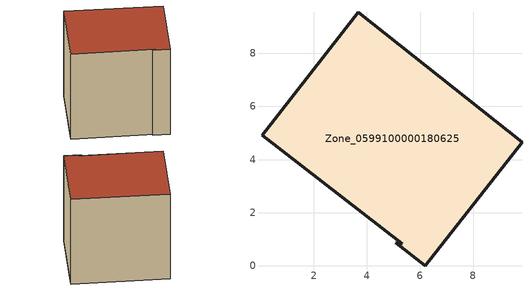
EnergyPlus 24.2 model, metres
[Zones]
Zone_0599100000180625
 floor ground (C_G): 5.33,0.83 0.05,4.91 3.67,9.55 9.84,4.66 6.2,0 5.09,0.87 z3.2
 wall outside (C_F): 9.84,4.66 3.67,9.55 0.05,4.91 5.33,0.83 5.09,0.87 6.2,0 9.84,4.66 z3.2:11.38
 roof outside (C_R): 0.05,4.91 5.33,0.83 5.09,0.87 6.2,0 9.84,4.66 3.67,9.55 z11.38
[BUILDING]
Pand.0599100000180625: North Axis=0; Terrain=City; Loads Convergence Tolerance Value=0.04; Temperature Convergence Tolerance Value=0.4; Solar Distribution=FullExterior; Maximum Number of Warmup Days=25; Minimum Number of Warmup Days=1
[Site:Location]
Rotterdam.The.Hague.AP_ZH_NLD Design_Conditions: Latitude=51.96; Longitude=4.45; Time Zone=1; Elevation=-4.5
[SITE:GROUNDTEMPERATURE:BUILDINGSURFACE]
18, 18, 18, 18, 18, 18, 18, 18, 18, 18, 18, 18
[MATERIAL] Thermal Absorptance=0.9; Solar Absorptance=0.7; Visible Absorptance=0.7
Name | Roughness | Thickness | Conductivity | Density | Specific Heat
G.TC.1946-1964 | MediumSmooth | 0.15 | 1 | 540 | 1210
F.TC.1946-1964 | Rough | 0.3 | 0.857143 | 1920 | 840
R.TC.1946-1964 | MediumRough | 0.2 | 0.235294 | 1500 | 1000
[CONSTRUCTION]
C_G: G.TC.1946-1964
C_F: F.TC.1946-1964
C_R: R.TC.1946-1964
[ZONE]
Zone_0599100000180625: Type=1; Multiplier=1; Ceiling Height=Autocalculate; Volume=Autocalculate; Floor Area=autocalculate; Part of Total Floor Area=Yes
[ZONEINFILTRATION:DESIGNFLOWRATE]
Infil_Zone_0599100000180625: Zone or ZoneList or Space or SpaceList=Zone_0599100000180625; Schedule=AlwaysOn; Design Flow Rate Calculation Method=Flow/Area; Flow Rate per Floor Area=0.003; Constant Term Coefficient=1; Temperature Term Coefficient=0; Velocity Term Coefficient=0; Velocity Squared Term Coefficient=0
[HVACTEMPLATE:ZONE:IDEALLOADSAIRSYSTEM]
Zone_0599100000180625: Maximum Heating Supply Air Temperature=50; Minimum Cooling Supply Air Temperature=13; Maximum Heating Supply Air Humidity Ratio=0.0156; Minimum Cooling Supply Air Humidity Ratio=0.0077; Heating Limit=NoLimit; Cooling Limit=NoLimit; Dehumidification Control Type=ConstantSensibleHeatRatio; Cooling Sensible Heat Ratio=0.7; Dehumidification Setpoint=60; Humidification Control Type=None; Humidification Setpoint=30; Outdoor Air Method=None; Outdoor Air Flow Rate per Person=0.00944; Outdoor Air Flow Rate per Zone Floor Area=0; Outdoor Air Flow Rate per Zone=0; Demand Controlled Ventilation Type=None; Outdoor Air Economizer Type=NoEconomizer; Heat Recovery Type=None; Sensible Heat Recovery Effectiveness=0.7; Latent Heat Recovery Effectiveness=0.65
[ZONECONTROL:THERMOSTAT]
ThermostatControl_Zone_0599100000180625: Zone or ZoneList=Zone_0599100000180625; Control Type Schedule=DualSetpointControlType; Control 1=Thermostat_Zone_0599100000180625; Temperature Difference Between Cutout And Setpoint=0
[THERMOSTATSETPOINT:DUALSETPOINT]
Thermostat_Zone_0599100000180625: Heating Setpoint Temperature Schedule=HeatingSetpoint_Zone_0599100000180625; Cooling Setpoint Temperature Schedule=CoolingSetpoint_Zone_0599100000180625
[SCHEDULE:COMPACT]
HeatingSetpoint_Zone_0599100000180625: Through: 12/31, For: AllDays, Until: 24:00, 21
CoolingSetpoint_Zone_0599100000180625: Through: 12/31, For: AllDays, Until: 24:00, 24
DualSetpointControlType: Through: 12/31, For: AllDays, Until: 24:00, 4
AlwaysOn: Through: 12/31, For: AllDays, Until: 24:00, 1
